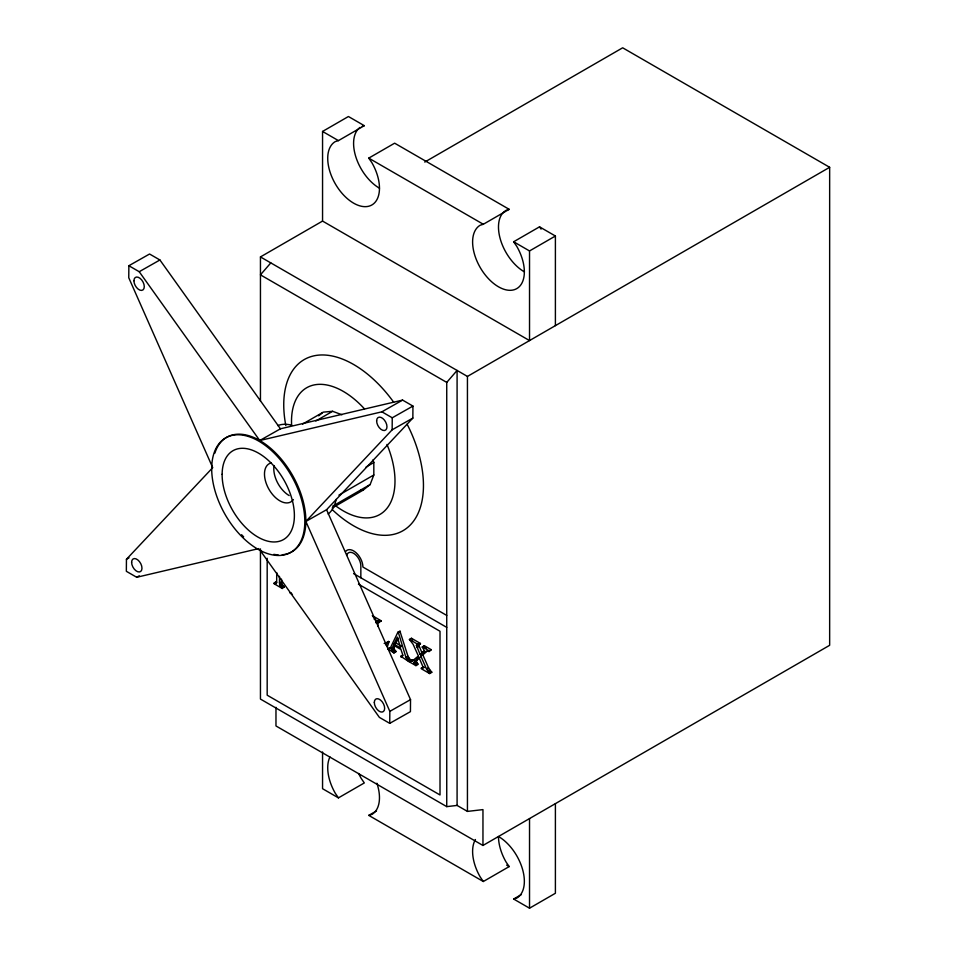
<?xml version="1.0" encoding="UTF-8"?>
<svg xmlns="http://www.w3.org/2000/svg" width="956" height="956" viewBox="0 0 956 956"><rect width="100%" height="100%" fill="white"/><g stroke="black" fill="none" stroke-linecap="round" stroke-linejoin="round"><path stroke-width="1.43" d="M259.721 549.796L379.389 717.382L389.737 723.357L389.833 711.36L305.872 521.438L326.57 509.715L412.849 418.083L412.944 406.073L402.596 400.098L280.443 428.802L159.915 259.984L149.566 254.009L128.869 265.732L128.761 277.742L212.722 467.663L126.443 559.296L126.347 571.306L136.696 577.281L258.849 548.577M305.872 521.438L392.151 429.806L392.247 417.796L412.944 406.073M326.57 509.715L410.53 699.637L410.435 711.646L389.737 723.357M377.907 621.615L375.875 622.798L378.086 620.814L377.859 626.037M395.115 644.942L393.752 648.467L395.999 651.789L393.968 652.96L391.721 649.638L393.525 645.192L401.042 649.53C401.018 650.869 405.033 658.23 400.815 656.306L408.487 661.349L411.068 659.867L414.02 660.07L409.025 661.66L415.92 665.639L417.963 664.468L416.23 660.907L420.054 657.31M415.92 665.639L414.187 662.078L419.039 657.573L423.114 667.145L423.054 668.483L421.333 668.148L421.333 668.758L429.674 673.574L431.706 672.403L428.515 667.742L422.827 654.848L426.687 651.383M424.703 650.952L420.078 654.418L416.41 645.36L418.405 645.24L420.437 643.448L411.45 638.261L409.419 639.433L413.135 644.332L418.405 656.031L411.976 661.241M386.152 645.408L386.989 642.838L389.02 641.667L386.511 642.456L385.77 643.83M387.359 646.794L389.02 641.667M332.162 508.018L363.208 490.093L370.139 484.561L373.82 474.989L373.82 462.537L373.079 459.776M410.518 660.166L407.961 656.258L399.919 631.091L397.875 632.263L390.191 648.323L387.849 648.813L393.968 652.96M393.968 644.225L397.349 637.102L400.648 648.072L393.968 644.225L395.999 643.041L398.258 638.297M387.801 642.647L388.542 641.273M270.799 262.9L260.45 274.85L446.739 382.4L446.739 806.625L457.088 805.43L467.436 811.405L482.959 809.613L482.959 845.463L275.973 725.963L275.973 707.321M446.739 382.4L457.088 370.45L457.088 805.43M376.055 621.998L379.078 622.535L381.109 620.743L372.302 615.664M429.674 673.574L426.484 668.913L420.795 656.019L426.472 651.227L429.22 651.49L431.264 649.698L424.368 645.718L422.325 646.889L424.273 650.57L420.078 654.418M415.848 658.899L418.609 656.473M318.671 415.812L322.136 413.052M420.437 644.069L418.441 644.189L422.11 653.247M555.4 236.013L529.528 250.95L529.528 340.575L322.554 221.075L322.554 131.45L348.426 116.513L364.308 125.678L338.436 140.616L335.305 141.584A36.591 21.128 60 0 0 335.305 183.839A36.591 21.128 60 0 0 371.896 204.954A36.591 21.128 60 0 0 371.896 162.711L368.753 158.122L394.637 143.185L509.19 209.328L483.318 224.266L480.187 225.234A36.591 21.128 60 0 0 480.187 267.489A36.591 21.128 60 0 0 516.778 288.604A36.591 21.128 60 0 0 516.778 246.361L513.647 241.772L539.519 226.835L555.4 236.013L555.4 325.637M260.45 401.006L260.45 256.925L322.554 221.075M424.751 162.066L622.667 47.8L829.653 167.3L829.653 645.3L482.959 845.463M302.598 424.082L323.295 412.132L332.628 411.295L341.925 414.761M315.815 420.999L332.628 411.295M260.45 256.925L467.436 376.425L829.653 167.3M366.064 467.018L373.82 462.537M338.89 495.148L373.82 474.989M332.616 506.214L370.139 484.561M273.942 583.052L275.973 581.881L276.702 582.3L273.942 583.662L282.271 588.478L284.302 586.685L281.912 584.57L281.506 579.097M284.302 586.685L282.271 587.856L279.869 585.753L279.475 582.885L281.506 581.714M279.57 584.666L281.614 583.483M279.869 585.753L281.912 584.57M280.562 586.685L282.594 585.514M281.518 587.426L283.562 586.255M374.047 619.022L379.078 621.926L381.109 620.743M397.875 632.263L400.421 631.378M387.849 648.813L389.881 647.642L391.458 647.905L389.427 649.076M388.853 649.112L390.885 647.929M392.199 647.965L394.242 646.794M391.841 648.897L393.872 647.726M391.721 649.638L393.752 648.467M391.817 650.188L393.86 649.005M392.139 650.785L394.171 649.614M392.808 651.49L394.84 650.319M393.968 652.351L395.999 651.167M416.517 644.977L418.871 643.591M416.41 645.36L419.469 643.639M409.419 639.433L418.405 644.631L420.437 643.448M416.589 646.22L418.62 645.037M400.815 656.306L402.846 655.123L400.815 656.915M417.103 647.547L419.134 646.375M422.325 647.511L424.368 645.718M408.487 661.349L405.93 657.429L407.961 656.258M406.635 658.911L408.666 657.728M407.423 659.891L409.467 658.72M408.487 660.727L410.518 659.556M409.025 661.66L411.068 659.867M410.291 661.421L412.323 660.249M422.325 646.889L429.22 650.869L431.264 649.698M420.795 656.019L422.827 654.848M414.964 661.241L416.995 660.07M414.187 662.078L416.23 660.907M414.056 662.675L416.099 661.504M414.163 663.213L416.195 662.042M414.45 663.775L416.481 662.604M415.012 664.372L417.043 663.201M415.92 665.029L417.963 663.846M421.333 668.148L423.365 666.965L424.595 667.479M426.484 668.913L428.515 667.742M427.535 670.861L429.579 669.69M428.491 672.02L430.523 670.849M429.674 672.964L431.706 671.781M322.554 751.966L322.554 788.7L338.436 797.878L364.308 782.94L361.177 778.351A36.591 21.128 60 0 1 358.655 773.512M555.4 803.638L555.4 893.263L529.528 908.2L513.647 899.034L516.778 898.066A36.591 21.128 60 0 0 522.382 868.741A36.591 21.128 60 0 0 498.482 836.5A36.591 21.128 60 0 0 506.059 862.001L509.19 866.578L483.318 881.516L368.753 815.384L376.521 810.903M513.647 899.034L521.402 894.553M128.869 265.732L139.218 271.707L159.915 259.984M139.218 271.707L259.745 440.525L280.443 428.802M259.745 440.525L381.898 411.821L402.596 400.098M126.443 559.296L129.036 557.826M392.151 429.806L412.849 418.083M136.696 577.281L139.289 575.811M389.833 711.36L410.53 699.637M387.06 643.472L384.169 643.436M362.216 126.323L364.308 125.678M506.059 210.296L509.19 209.328M368.753 815.384L371.896 814.416A36.591 21.128 60 0 0 376.903 783.215M360.531 490.332L363.208 490.093M378.935 620.432L381.109 621.352M291.006 592.624L290.003 592.935L292.452 594.357M274.671 583.471L275.722 583.853L276.654 582.825L276.726 572.596M322.554 131.45L338.436 140.616M368.753 158.122L483.318 224.266M513.647 241.772L529.528 250.95M381.898 411.821L392.247 417.796M446.739 615.425L362.91 567.028A13.169 7.6 60 0 0 356.002 552.652A13.169 7.6 60 0 0 345.534 551.612M353.601 573.6L446.739 627.375M358.428 584.152L440.011 631.259L440.011 794.974L267.178 695.191L267.178 558.268M395.999 643.041L401.568 646.256M281.924 585.92L284.302 587.295M429.316 671.028L431.706 672.403M446.739 806.625L260.45 699.075L260.45 548.899M506.62 865.096L509.19 866.578M424.368 646.328L426.268 648.072M412.789 639.887L411.45 638.261M373.043 616.704L374.704 618.389M539.519 226.835L541.084 229.129M483.318 881.516L480.187 876.939A36.591 21.128 60 0 1 475.431 839.499M338.436 797.878L335.305 793.289A36.591 21.128 60 0 1 329.963 756.925M405.93 657.429L398.377 632.549M529.528 818.575L529.528 908.2M467.436 376.425L467.436 811.405M429.22 650.869L429.22 651.49M418.405 644.631L418.405 645.24M389.881 647.642L389.881 648.252M379.078 621.926L379.078 622.535M360.842 577.783L360.842 565.832A10.241 5.915 60 0 0 354.545 553.906A10.241 5.915 60 0 0 346.598 555.448M282.271 587.856L282.271 588.478M279.475 576.349L279.475 582.885M275.973 581.881L275.973 582.491M278.124 554.862A65.856 38.383 60.5 0 1 273.834 554.349M243.661 536.83A65.856 38.383 60.5 0 1 241.581 534.715M214.861 453.144A65.856 38.383 60.5 0 1 288.593 468.93A65.856 38.383 60.5 0 1 282.199 554.779M293.361 499.594A21.952 12.798 60.5 0 1 269.401 490.046A21.952 12.798 60.5 0 1 271.217 462.931M289.166 495.567A21.952 12.798 60.5 0 1 274.049 465.596M277.73 425.587A51.098 29.779 60.5 0 1 291.676 425.217M336.13 499.402A51.098 29.779 60.5 0 1 328.147 514.041M386.989 444.444A73.182 42.255 60 0 1 386.535 508.843A73.182 42.255 60 0 1 335.365 505.616M291.616 425.193A73.182 42.255 60 0 1 364.487 408.893M379.472 188.213A36.591 21.128 60 0 1 355.895 157.059A36.591 21.128 60 0 1 360.018 127.399M407.101 424.165A98.791 57.037 60 0 1 411.642 523.53A98.791 57.037 60 0 1 332.437 509.799M285.82 425.528A98.791 57.037 60 0 1 314.022 355.823A98.791 57.037 60 0 1 393.657 402.177M524.354 271.863A36.591 21.128 60 0 1 500.789 240.709A36.591 21.128 60 0 1 504.911 211.049M211.694 468.249A65.856 38.383 60.5 0 0 281.16 555.364A65.856 38.383 60.5 0 0 281.936 461.784A65.856 38.383 60.5 0 0 211.694 468.249M222.127 474.272A51.098 29.779 60.5 0 0 276.033 541.873A51.098 29.779 60.5 0 0 276.631 469.265A51.098 29.779 60.5 0 0 222.127 474.272M133.936 280.729A7.313 4.266 60.5 0 0 141.655 290.409A7.313 4.266 60.5 0 0 141.739 280.012A7.313 4.266 60.5 0 0 133.936 280.729M376.628 420.843A7.313 4.266 60.5 0 0 384.348 430.523A7.313 4.266 60.5 0 0 384.432 420.126A7.313 4.266 60.5 0 0 376.628 420.843M374.31 702.397A7.313 4.266 60.5 0 0 382.03 712.077A7.313 4.266 60.5 0 0 382.113 701.68A7.313 4.266 60.5 0 0 374.31 702.397M131.617 562.283A7.313 4.266 60.5 0 0 139.337 571.963A7.313 4.266 60.5 0 0 139.433 561.566A7.313 4.266 60.5 0 0 131.617 562.283"/></g></svg>
